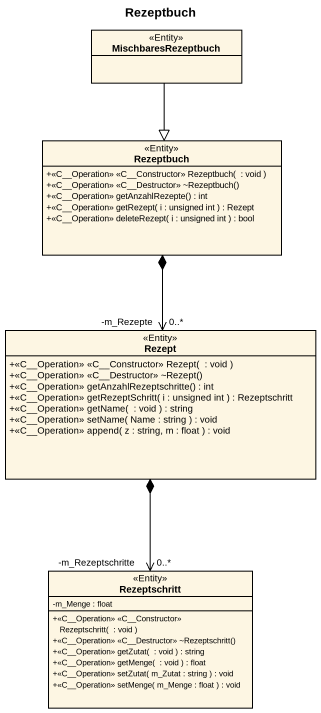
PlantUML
@startuml
title Rezeptbuch
hide circle
hide empty members
skinparam classAttributeIconSize 0
class MischbaresRezeptbuch <<Entity>>
class Rezeptbuch <<Entity>> {
  +<<C~__Operation>> <<C~__Constructor>> Rezeptbuch(  : void )
  +<<C~__Operation>> <<C~__Destructor>> ~Rezeptbuch()
  +<<C__Operation>> getAnzahlRezepte() : int
  +<<C__Operation>> getRezept( i : unsigned int ) : Rezept
  +<<C__Operation>> deleteRezept( i : unsigned int ) : bool
}
class Rezept <<Entity>> {
  +<<C~__Operation>> <<C~__Constructor>> Rezept(  : void )
  +<<C~__Operation>> <<C~__Destructor>> ~Rezept()
  +<<C__Operation>> getAnzahlRezeptschritte() : int
  +<<C__Operation>> getRezeptSchritt( i : unsigned int ) : Rezeptschritt
  +<<C__Operation>> getName(  : void ) : string
  +<<C__Operation>> setName( Name : string ) : void
  +<<C__Operation>> append( z : string, m : float ) : void
}
class Rezeptschritt <<Entity>> {
  -m_Menge : float
  +<<C~__Operation>> <<C~__Constructor>> Rezeptschritt(  : void )
  +<<C~__Operation>> <<C~__Destructor>> ~Rezeptschritt()
  +<<C__Operation>> getZutat(  : void ) : string
  +<<C__Operation>> getMenge(  : void ) : float
  +<<C__Operation>> setZutat( m_Zutat : string ) : void
  +<<C__Operation>> setMenge( m_Menge : float ) : void
}
MischbaresRezeptbuch --|> Rezeptbuch
Rezept "-m_Rezepte\n0..*" <-up-* Rezeptbuch
Rezeptschritt "-m_Rezeptschritte\n0..*" <-up-* Rezept
@enduml
